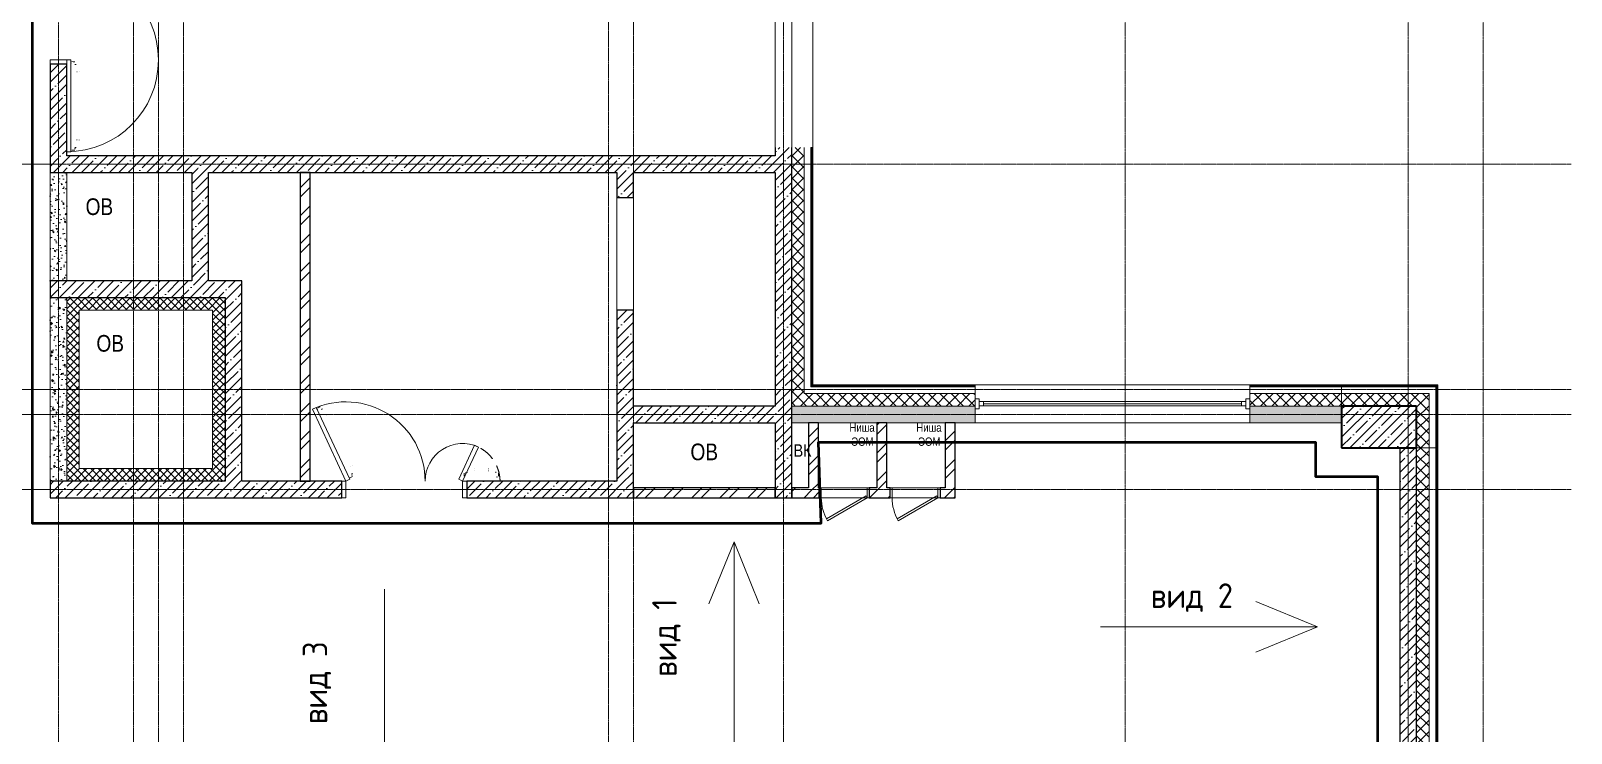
# Model space of a CAD drawing. Header units: millimetres. Extents: x -24360 to 609566, y -391049 to 148426.
# Drawn here: x 205097 to 223584, y 8531 to 16953 of the extents above; entities that cross this region are included whole.
import ezdxf

# ---------------------------------------------------------------- set-up
doc = ezdxf.new("R2010")
doc.units = ezdxf.units.MM
for name, pattern in [('CENTER2', [28.575, 19.05, -3.175, 3.175, -3.175]), ('DASHED', [19.05, 12.7, -6.35]), ('HIDDEN2', [4.7625, 3.175, -1.5875])]:
    doc.linetypes.add(name, pattern=pattern)
for name, color, linetype, lineweight in [('A-Wall-Open', 8, 'Continuous', 0), ('A-Wall_Материал_Газоблок_Контур', 250, 'Continuous', 0), ('АР_Двери_внутренние', 5, 'Continuous', 9), ('АР_Двери_внутренние_антипаника', 7, 'Continuous', 0), ('АР_Колонны', 70, 'Continuous', 30), ('АР_Окна', 4, 'Continuous', 5), ('АР_Стены ЖБ', 7, 'Continuous', 30), ('АР_Стены кирпич', 32, 'Continuous', 25), ('АР_Стены ПЕНОблок', 52, 'Continuous', 20), ('АР_Тонкая', 254, 'Continuous', 5), ('АР_Утеплитель', 31, 'Continuous', 0), ('АР_Штриховка', 8, 'Continuous', 0), ('ВК_Шахты', 5, 'Continuous', 9), ('Двери кабины', 252, 'Continuous', 0), ('ОВ_Шахты', 1, 'Continuous', 5), ('Основные линии', 7, 'Continuous', 30), ('Размеры', 7, 'Continuous', 15), ('ЭОМ_отверстия', 5, 'Continuous', 5)]:
    doc.layers.add(name, color=color, linetype=linetype, lineweight=lineweight)
doc.layers.add('АР_Оси_РД_100', color=7, linetype='Continuous', lineweight=0, true_color=0x525252)
doc.layers.add('РД_Витраж_проем', color=80, linetype='Continuous', lineweight=0, plot=False)
doc.layers.add('РД_Проем', color=230, linetype='Continuous', lineweight=0, plot=False)
doc.styles.add('style1', font='ARIALN.TTF')
doc.styles.add('СПДС', font='isocpeur.ttf', dxfattribs={"width": 0.9})
pattern_1 = [(45, (194029.4, -14045.81), (-112.2532, 112.2532), []), (45, (194141.65, -14045.81), (-112.2532, 112.2532), [198.4375, -39.6875, 0, -39.6875])]
pattern_2 = [(45, (194029.4, -14045.81), (-67.35192, 67.35192), []), (135, (194029.4, -14045.81), (-67.35192, -67.35192), [])]
pattern_3 = [(45, (194029.4, -14045.81), (-112.2532, 112.2532), []), (45, (194141.65, -14045.81), (-112.2532, 112.2532), [198.4375, -39.6875, 0, -39.6875])]
pattern_4 = [(45, (194029.4, -14045.81), (-112.2532, 112.2532), []), (45, (194141.65, -14045.81), (-112.2532, 112.2532), [198.4375, -39.6875, 0, -39.6875])]
pattern_5 = [(45, (194029.4, -14045.8), (-168.3798, 168.3798), []), (45, (194141.65, -14045.8), (-168.3798, 168.3798), [])]

msp = doc.modelspace()

# ---------------------------------------------------------------- hatches: boundary and pattern name
at = {"layer": 'АР_Штриховка', "linetype": 'Continuous', "lineweight": 5, "true_color": 0x000000}
h = msp.add_hatch(dxfattribs=at)
h.set_pattern_fill('ANSI35', color=18, scale=25, style=0)
h.set_pattern_definition(pattern_3)
h.paths.add_polyline_path([(205329.4, 15254.189), (205529.4, 15454.189), (205529.4, 16554.189), (205329.4, 16554.189)], flags=0)
h.paths.add_polyline_path([(205329.4, 18354.189), (205529.4, 18354.189), (205529.4, 19454.189), (205329.4, 19654.189)], flags=0)
at = {"layer": 'АР_Штриховка', "linetype": 'Continuous', "lineweight": 0, "true_color": 0x000000}
h = msp.add_hatch(dxfattribs=at)
h.set_pattern_fill('ANSI37', color=18, scale=30, angle=-360, style=0)
h.set_pattern_definition(pattern_2)
h.paths.add_polyline_path([(214379.4, 19654.189), (214229.4, 19654.189), (214229.4, 19354.189), (214379.4, 19354.189)], flags=0)
h.paths.add_polyline_path([(214379.4, 15554.189), (214229.4, 15554.189), (214229.4, 12454.189), (214379.4, 12604.189)], flags=0)
h = msp.add_hatch(dxfattribs=at)
h.set_pattern_fill('_U', color=18, angle=-360, style=0, pattern_type=0)
h.set_pattern_definition([(7e-12, (194029.3997, -14045.8112), (4e-17, 1), [])])
h.paths.add_polyline_path([(214484.4, 19654.189), (214459.4, 19654.189), (214459.4, 19354.189), (214484.4, 19354.189)], flags=0)
h.paths.add_polyline_path([(214484.4, 15554.189), (214459.4, 15554.189), (214459.4, 12684.189), (214484.4, 12709.189)], flags=0)
at = {"layer": 'АР_Штриховка', "linetype": 'Continuous', "lineweight": 5, "true_color": 0x000000}
h = msp.add_hatch(dxfattribs=at)
h.set_pattern_fill('ANSI35', color=18, scale=25, angle=-360, style=0)
h.set_pattern_definition([(45, (194029.4, -14045.81), (-112.2532, 112.2532), []), (45, (194141.65, -14045.81), (-112.2532, 112.2532), [198.4375, -39.6875, 0, -39.6875])])
h.paths.add_polyline_path([(214229.4, 15554.189), (214029.4, 15554.189), (214029.4, 15454.189), (214079.4, 15320.855), (214229.4, 15254.189)], flags=0)
h.paths.add_polyline_path([(214229.4, 15254.189), (214079.4, 15320.855), (214029.4, 15254.189), (214029.4, 12454.189), (214079.4, 12320.855), (214229.4, 12254.189)], flags=0)
h.paths.add_polyline_path([(214229.4, 12254.189), (214079.4, 12320.855), (214029.4, 12254.189), (214029.4, 11354.189), (214229.4, 11354.189)], flags=0)
h = msp.add_hatch(dxfattribs=at)
h.set_pattern_fill('ANSI35', color=18, scale=25, style=0)
h.set_pattern_definition(pattern_4)
h.paths.add_polyline_path([(205529.4, 15454.189), (205329.4, 15254.189), (207029.4, 15254.189), (207096.066, 15304.189), (207029.4, 15454.189)], flags=0)
h.paths.add_polyline_path([(207029.4, 15454.189), (207096.066, 15304.189), (207229.4, 15254.189), (212129.4, 15254.189), (212262.733, 15304.189), (212329.4, 15454.189)], flags=0)
h.paths.add_polyline_path([(212329.4, 15454.189), (212262.733, 15304.189), (212329.4, 15254.189), (214029.4, 15254.189), (214079.4, 15320.855), (214029.4, 15454.189)], flags=0)
at = {"layer": 'АР_Штриховка', "linetype": 'Continuous', "lineweight": 0, "true_color": 0x000000}
h = msp.add_hatch(dxfattribs=at)
h.set_pattern_fill('AR-CONC', color=18, angle=45, style=0)
h.set_pattern_definition([(95, (194029.4, -14045.81), (140.09465, 117.5534), [19.05, -209.55]), (40, (194029.4, -14045.81), (-160.0185, 110.1767), [15.24, -167.6406]), (145.45144, (194041.07, -14036.02), (-19.9238, 227.7301), [16.19, -178.0902]), (91.1842, (193993.48, -14009.9), (221.4102, 161.9534), [28.575, -314.325]), (141.6356, (194011.93, -13996.4), (-7.0866, 342.8268), [24.285, -267.1356]), (36.1842, (193993.48, -14009.9), (-7.0866, 342.8268), [22.86, -251.4597]), (66, (194020.42, -14000.91), (179.52, 34.89515), [19.05, -209.55]), (11, (194020.42, -14000.91), (-86.5399, 173.9412), [15.24, -167.64]), (116.45145, (194035.38, -13998), (92.9801, 208.8363), [16.19, -178.0899]), (82.5, (194029.4, -14045.81), (-57.60547, 61.97341), [0, -165.608, 0, -170.18, 0, -168.275]), (52.5, (194029.4, -14045.81), (-23.58973, 118.087), [0, -97.028, 0, -161.798, 0, -64.135]), (12.5, (193989.35, -14085.86), (99.92786, 91.8262), [0, -63.5, 0, -198.12, 0, -262.89]), (2.5, (193971.39, -14103.82), (86.7639, 122.7224), [0, -82.55, 0, -131.572, 0, -186.69])])
h.paths.add_polyline_path([(205329.4, 13954.189), (205529.4, 13954.189), (205529.4, 15254.189), (205329.4, 15254.189)], flags=0)
at = {"layer": 'АР_Штриховка', "linetype": 'Continuous', "lineweight": 5, "true_color": 0x000000}
h = msp.add_hatch(dxfattribs=at)
h.set_pattern_fill('ANSI35', color=18, scale=25, angle=-360, style=0)
h.set_pattern_definition(pattern_1)
h.paths.add_polyline_path([(207229.4, 15254.189), (207096.066, 15304.189), (207029.4, 15254.189), (207029.4, 13954.189), (207096.066, 13904.189), (207229.4, 13954.189)], flags=0)
at = {"layer": 'АР_Штриховка', "linetype": 'Continuous', "lineweight": 0, "true_color": 0x000000}
h = msp.add_hatch(dxfattribs=at)
h.set_pattern_fill('ANSI32', color=18, scale=25, angle=-360, style=0)
h.set_pattern_definition(pattern_5)
h.paths.add_polyline_path([(208449.4, 15254.189), (208329.4, 15254.189), (208329.4, 11554.189), (208449.4, 11554.189)], flags=0)
at = {"layer": 'АР_Штриховка', "linetype": 'Continuous', "lineweight": 5, "true_color": 0x000000}
h = msp.add_hatch(dxfattribs=at)
h.set_pattern_fill('ANSI35', color=18, scale=25, style=0)
h.set_pattern_definition(pattern_3)
h.paths.add_polyline_path([(212129.4, 11554.189), (212329.4, 11354.189), (212329.4, 12254.189), (212279.4, 12320.855), (212129.4, 12254.189)], flags=0)
h.paths.add_polyline_path([(212129.4, 12254.189), (212279.4, 12320.855), (212329.4, 12454.189), (212329.4, 13604.189), (212129.4, 13604.189)], flags=0)
h.paths.add_polyline_path([(212129.4, 14954.189), (212329.4, 14954.189), (212329.4, 15254.189), (212262.733, 15304.189), (212129.4, 15254.189)], flags=0)
h = msp.add_hatch(dxfattribs=at)
h.set_pattern_fill('ANSI35', color=18, scale=25, angle=-360, style=0)
h.set_pattern_definition([(45, (194029.4, -14045.81), (-112.2532, 112.2532), []), (45, (194141.65, -14045.81), (-112.2532, 112.2532), [198.4375, -39.6875, 0, -39.6875])])
h.paths.add_polyline_path([(205329.4, 13954.189), (205329.4, 13754.189), (207029.4, 13754.189), (207096.066, 13904.189), (207029.4, 13954.189)], flags=0)
h.paths.add_polyline_path([(207229.4, 13954.189), (207096.066, 13904.189), (207029.4, 13754.189), (207429.4, 13754.189), (207629.4, 13954.189)], flags=0)
h = msp.add_hatch(dxfattribs=at)
h.set_pattern_fill('ANSI35', color=18, scale=25, angle=-360, style=0)
h.set_pattern_definition(pattern_1)
h.paths.add_polyline_path([(207629.4, 13954.189), (207429.4, 13754.189), (207429.4, 11554.189), (207496.066, 11504.189), (207629.4, 11554.189)], flags=0)
at = {"layer": 'АР_Штриховка', "linetype": 'Continuous', "lineweight": 0, "true_color": 0x000000}
h = msp.add_hatch(dxfattribs=at)
h.set_pattern_fill('AR-CONC', color=18, angle=45, style=0)
h.set_pattern_definition([(95, (194029.4, -14045.81), (140.09465, 117.5534), [19.05, -209.55]), (40, (194029.4, -14045.81), (-160.0185, 110.1767), [15.24, -167.6406]), (145.45144, (194041.07, -14036.02), (-19.9238, 227.7301), [16.19, -178.0902]), (91.1842, (193993.48, -14009.9), (221.4102, 161.9534), [28.575, -314.325]), (141.6356, (194011.93, -13996.4), (-7.0866, 342.8268), [24.285, -267.1356]), (36.1842, (193993.48, -14009.9), (-7.0866, 342.8268), [22.86, -251.4597]), (66, (194020.42, -14000.91), (179.52, 34.89515), [19.05, -209.55]), (11, (194020.42, -14000.91), (-86.5399, 173.9412), [15.24, -167.64]), (116.45145, (194035.38, -13998), (92.9801, 208.8363), [16.19, -178.0899]), (82.5, (194029.4, -14045.81), (-57.60547, 61.97341), [0, -165.608, 0, -170.18, 0, -168.275]), (52.5, (194029.4, -14045.81), (-23.58973, 118.087), [0, -97.028, 0, -161.798, 0, -64.135]), (12.5, (193989.35, -14085.86), (99.92786, 91.8262), [0, -63.5, 0, -198.12, 0, -262.89]), (2.5, (193971.39, -14103.82), (86.7639, 122.7224), [0, -82.55, 0, -131.572, 0, -186.69])])
h.paths.add_polyline_path([(205329.4, 11554.189), (205529.4, 11554.189), (205529.4, 13754.189), (205329.4, 13754.189)], flags=0)
h = msp.add_hatch(dxfattribs=at)
h.set_pattern_fill('ANSI37', color=18, scale=20, style=0)
h.set_pattern_definition([(45, (194029.4, -14045.81), (-44.90128, 44.90128), []), (135, (194029.4, -14045.81), (-44.90128, -44.90128), [])])
h.paths.add_polyline_path([(205529.4, 11554.189), (205679.4, 11704.189), (205679.4, 13604.189), (205529.4, 13754.189)], flags=0)
h = msp.add_hatch(dxfattribs=at)
h.set_pattern_fill('ANSI37', color=18, scale=20, angle=-359.9999997, style=0)
h.set_pattern_definition([(45, (194029.4, -14045.81), (-44.90128, 44.90128), []), (135, (194029.4, -14045.81), (-44.90128, -44.90128), [])])
h.paths.add_polyline_path([(205529.4, 13754.189), (205679.4, 13604.189), (207279.4, 13604.189), (207429.4, 13754.189)], flags=0)
h = msp.add_hatch(dxfattribs=at)
h.set_pattern_fill('ANSI37', color=18, scale=20, angle=-360, style=0)
h.set_pattern_definition([(45, (194029.4, -14045.81), (-44.90128, 44.90128), []), (135, (194029.4, -14045.81), (-44.90128, -44.90128), [])])
h.paths.add_polyline_path([(207429.4, 13754.189), (207279.4, 13604.189), (207279.4, 11704.189), (207429.4, 11554.189)], flags=0)
h = msp.add_hatch(dxfattribs=at)
h.set_pattern_fill('ANSI37', color=18, scale=30, style=0)
h.set_pattern_definition([(45, (194029.4, -14045.81), (-67.35192, 67.35192), []), (135, (194029.4, -14045.81), (-67.35192, -67.35192), [])])
h.paths.add_polyline_path([(214379.4, 12604.189), (214229.4, 12454.189), (216429.398, 12454.189), (216429.398, 12604.189)], flags=0)
h.paths.add_polyline_path([(219729.398, 12604.189), (219729.398, 12454.189), (220829.4, 12454.189), (220829.4, 12604.189)], flags=0)
h = msp.add_hatch(dxfattribs=at)
h.set_pattern_fill('_U', color=18, style=0, pattern_type=0)
h.set_pattern_definition([(360, (194029.3997, -14045.8112), (2e-13, 1), [])])
h.paths.add_polyline_path([(214484.4, 12709.189), (214459.4, 12684.189), (216429.398, 12684.189), (216429.398, 12709.189)], flags=0)
h.paths.add_polyline_path([(219729.398, 12709.189), (219729.398, 12684.189), (220829.4, 12684.189), (220829.4, 12709.189)], flags=0)
h = msp.add_hatch(dxfattribs=at)
h.set_pattern_fill('_U', color=18, style=0, pattern_type=0)
h.set_pattern_definition([(0, (194029.3997, -14045.8112), (0, 1), [])])
h.paths.add_polyline_path([(220829.4, 12709.189), (220829.4, 12684.189), (221959.4, 12684.189), (221984.4, 12709.189)], flags=0)
h = msp.add_hatch(dxfattribs=at)
h.set_pattern_fill('ANSI37', color=18, scale=30, style=0)
h.set_pattern_definition([(45, (194029.4, -14045.81), (-67.35192, 67.35192), []), (135, (194029.4, -14045.81), (-67.35192, -67.35192), [])])
h.paths.add_polyline_path([(220829.4, 12604.189), (220829.4, 12454.189), (221729.4, 12454.189), (221879.4, 12604.189)], flags=0)
h = msp.add_hatch(dxfattribs=at)
h.set_pattern_fill('ANSI37', color=18, scale=30, angle=-360, style=0)
h.set_pattern_definition(pattern_2)
h.paths.add_polyline_path([(221879.4, 12604.189), (221729.4, 12454.189), (221729.4, 11954.189), (221879.4, 11954.189)], flags=0)
h = msp.add_hatch(dxfattribs=at)
h.set_pattern_fill('_U', color=18, angle=-360, style=0, pattern_type=0)
h.set_pattern_definition([(360, (194029.3997, -14045.8112), (4e-17, 1), [])])
h.paths.add_polyline_path([(221984.4, 12709.189), (221959.4, 12684.189), (221959.4, 11954.189), (221984.4, 11954.189)], flags=0)
at = {"layer": 'АР_Штриховка', "linetype": 'Continuous', "lineweight": 5, "true_color": 0x000000}
h = msp.add_hatch(dxfattribs=at)
h.set_pattern_fill('ANSI35', color=18, scale=25, style=0)
h.set_pattern_definition(pattern_4)
h.paths.add_polyline_path([(212329.4, 12454.189), (212279.4, 12320.855), (212329.4, 12254.189), (214029.4, 12254.189), (214079.4, 12320.855), (214029.4, 12454.189)], flags=0)
at = {"layer": 'АР_Штриховка', "linetype": 'Continuous', "lineweight": 0, "true_color": 0x000000}
h = msp.add_hatch(dxfattribs=at)
h.set_pattern_fill('AR-CONC', color=18, style=0)
h.set_pattern_definition([(50, (194029.4, -14045.81), (182.18467, -15.9391), [19.05, -209.55]), (355, (194029.4, -14045.81), (-35.2434, 191.0568), [15.24, -167.6406]), (100.45144, (194044.58, -14047.14), (146.94125, 175.11775), [16.19, -178.0902]), (46.1842, (194029.4, -13995), (271.079, -42.0423), [28.575, -314.325]), (96.63556, (194052, -13998.51), (237.4041, 247.4261), [24.285, -267.1356]), (351.18415, (194029.4, -13995), (237.4041, 247.4261), [22.86, -251.4597]), (21, (194054.8, -14007.71), (151.6144, -102.2652), [19.05, -209.55]), (326, (194054.8, -14007.71), (61.802, 184.188), [15.24, -167.64]), (71.45144, (194067.43, -14016.23), (213.4164, 81.9228), [16.19, -178.0899]), (37.5, (194029.4, -14045.81), (3.0886, 84.55504), [0, -165.608, 0, -170.18, 0, -168.275]), (7.5, (194029.4, -14045.81), (66.81966, 100.18057), [0, -97.028, 0, -161.798, 0, -64.135]), (327.5, (193972.76, -14045.81), (135.5906, -5.72874), [0, -63.5, 0, -198.12, 0, -262.89]), (317.5, (193947.36, -14045.81), (148.1292, 25.4265), [0, -82.55, 0, -131.572, 0, -186.69])])
h.paths.add_polyline_path([(214229.4, 12454.189), (214229.4, 12254.189), (216429.398, 12254.189), (216429.398, 12454.189)], flags=0)
h.paths.add_polyline_path([(219729.398, 12454.189), (219729.398, 12254.189), (220829.4, 12254.189), (220829.4, 12454.189)], flags=0)
at = {"layer": 'АР_Штриховка', "linetype": 'Continuous', "lineweight": 5, "true_color": 0x000000}
h = msp.add_hatch(dxfattribs=at)
h.set_pattern_fill('ANSI35', color=18, scale=25, style=0)
h.set_pattern_definition(pattern_3)
h.paths.add_polyline_path([(221729.4, 11954.189), (221729.4, 12454.189), (220829.4, 12454.189), (220829.4, 11954.189)], flags=0)
at = {"layer": 'АР_Штриховка', "linetype": 'Continuous', "lineweight": 0, "true_color": 0x000000}
h = msp.add_hatch(dxfattribs=at)
h.set_pattern_fill('ANSI32', color=18, scale=25, angle=-360, style=0)
h.set_pattern_definition(pattern_5)
h.paths.add_polyline_path([(214549.4, 12253.383), (214429.4, 12253.383), (214429.4, 11474.189), (214469.4, 11444.189), (214549.4, 11474.189)], flags=0)
h = msp.add_hatch(dxfattribs=at)
h.set_pattern_fill('ANSI32', color=18, scale=25, angle=-360, style=0)
h.set_pattern_definition(pattern_5)
h.paths.add_polyline_path([(215369.4, 12253.383), (215249.4, 12253.383), (215249.4, 11474.189), (215289.4, 11444.189), (215369.4, 11474.189)], flags=0)
h = msp.add_hatch(dxfattribs=at)
h.set_pattern_fill('ANSI32', color=18, scale=25, angle=-360, style=0)
h.set_pattern_definition(pattern_5)
h.paths.add_polyline_path([(216189.4, 12253.383), (216069.4, 12253.383), (216069.4, 11474.189), (216189.4, 11354.189)], flags=0)
h = msp.add_hatch(dxfattribs=at)
h.set_pattern_fill('ANSI35', color=18, scale=25, angle=-360, style=0)
h.set_pattern_definition(pattern_1)
h.paths.add_polyline_path([(221729.4, 11954.189), (221529.4, 11954.189), (221529.4, 7654.189), (221729.4, 7654.189)], flags=0)
h = msp.add_hatch(dxfattribs=at)
h.set_pattern_fill('ANSI37', color=18, scale=30, angle=-360, style=0)
h.set_pattern_definition(pattern_2)
h.paths.add_polyline_path([(221879.4, 11954.189), (221729.4, 11954.189), (221729.4, 7654.189), (221879.4, 7654.189)], flags=0)
h = msp.add_hatch(dxfattribs=at)
h.set_pattern_fill('_U', color=18, angle=-360, style=0, pattern_type=0)
h.set_pattern_definition([(360, (194029.3997, -14045.8112), (4e-17, 1), [])])
h.paths.add_polyline_path([(221984.4, 11954.189), (221959.4, 11954.189), (221959.4, 7654.189), (221984.4, 7654.189)], flags=0)
h = msp.add_hatch(dxfattribs=at)
h.set_pattern_fill('ANSI37', color=18, scale=20, style=0)
h.set_pattern_definition([(45, (194029.4, -14045.81), (-44.90128, 44.90128), []), (135, (194029.4, -14045.81), (-44.90128, -44.90128), [])])
h.paths.add_polyline_path([(207429.4, 11554.189), (207279.4, 11704.189), (205679.4, 11704.189), (205529.4, 11554.189)], flags=0)
at = {"layer": 'АР_Штриховка', "linetype": 'Continuous', "lineweight": 5, "true_color": 0x000000}
h = msp.add_hatch(dxfattribs=at)
h.set_pattern_fill('ANSI35', color=18, scale=25, style=0)
h.set_pattern_definition([(45, (194029.4, -14045.81), (-112.2532, 112.2532), []), (45, (194141.65, -14045.81), (-112.2532, 112.2532), [198.4375, -39.6875, 0, -39.6875])])
h.paths.add_polyline_path([(212329.4, 11354.189), (212129.4, 11554.189), (210329.4, 11554.189), (210329.4, 11354.189)], flags=0)
h.paths.add_polyline_path([(208829.4, 11354.189), (208829.4, 11554.189), (207629.4, 11554.189), (207496.066, 11504.189), (207429.4, 11354.189)], flags=0)
h.paths.add_polyline_path([(207429.4, 11354.189), (207496.066, 11504.189), (207429.4, 11554.189), (205329.4, 11554.189), (205329.4, 11354.189)], flags=0)
at = {"layer": 'АР_Штриховка', "linetype": 'Continuous', "lineweight": 0, "true_color": 0x000000}
h = msp.add_hatch(dxfattribs=at)
h.set_pattern_fill('ANSI32', color=18, scale=25, angle=360, style=0)
h.set_pattern_definition(pattern_5)
h.paths.add_polyline_path([(214029.4, 11354.189), (214029.4, 11474.189), (212329.4, 11474.189), (212329.4, 11354.189)], flags=0)
h = msp.add_hatch(dxfattribs=at)
h.set_pattern_fill('ANSI32', color=18, scale=25, style=0)
h.set_pattern_definition([(45, (194029.4, -14045.8), (-168.3798, 168.3798), []), (45, (194141.65, -14045.8), (-168.3798, 168.3798), [])])
h.paths.add_polyline_path([(214229.4, 11474.189), (214229.4, 11354.189), (214429.4, 11354.189), (214469.4, 11444.189), (214429.4, 11474.189)], flags=0)
h.paths.add_polyline_path([(214549.4, 11474.189), (214469.4, 11444.189), (214429.4, 11354.189), (214559.4, 11354.189), (214559.4, 11474.189)], flags=0)
h.paths.add_polyline_path([(215159.4, 11474.189), (215159.4, 11354.189), (215249.4, 11354.189), (215289.4, 11444.189), (215249.4, 11474.189)], flags=0)
h.paths.add_polyline_path([(215369.4, 11474.189), (215289.4, 11444.189), (215249.4, 11354.189), (215409.4, 11354.189), (215409.4, 11474.189)], flags=0)
h.paths.add_polyline_path([(216009.4, 11474.189), (216009.4, 11354.189), (216189.4, 11354.189), (216069.4, 11474.189)], flags=0)

# ---------------------------------------------------------------- linework, layer by layer
at = {"color": 1, "lineweight": 50}
msp.add_lwpolyline([(206042.4, -275.811), (202078.4, -275.811), (202078.4, 9068.189), (202078.4, 9068.189), (194369.596, 9075.338), (194369.596, 12354.189), (202136.4, 12354.189), (202136.4, 24447.189), (205929.4, 24447.189), (205935.661, 19894.309), (205113.4, 19894.309), (205113.4, 18084.189), (205113.4, 11048.189), (214583.4, 11048.189), (214549.4, 12020.189), (220516.4, 12020.189), (220516.4, 11607.189), (221261.4, 11607.189), (221261.4, 8031.189), (220463.4, 8031.189), (220463.4, 7654.189), (205935.4, 7654.189), (205935.4, -275.811)], dxfattribs=at)
at = {"layer": 'A-Wall-Open', "color": 18, "linetype": 'Continuous', "lineweight": 0, "true_color": 0x000000}
for p, q in [((214029.404, 17754.187), (214029.405, 15554.187)), ((214229.404, 17754.187), (214229.405, 15554.187)), ((212129.4, 13604.189), (212129.4, 14954.189)), ((212329.4, 13604.189), (212329.4, 14954.189))]:
    msp.add_line(p, q, dxfattribs=at)
at = {"layer": 'A-Wall_Материал_Газоблок_Контур', "color": 18, "linetype": 'Continuous', "lineweight": 0, "true_color": 0x000000}
for p, q in [((219729.398, 12709.189), (216429.398, 12709.189)), ((216429.398, 12254.189), (219729.398, 12254.189))]:
    msp.add_line(p, q, dxfattribs=at)
at = {"layer": 'АР_Двери_внутренние', "color": 18, "linetype": 'Continuous', "lineweight": 9, "true_color": 0x000000}
for points in [[(205329.4, 16604.189), (205329.4, 16554.189), (205529.4, 16554.189), (205529.4, 16604.189)], [(205529.4, 16604.189), (205579.4, 16604.189), (205579.4, 15504.189), (205529.4, 15504.189)], [(208879.4, 11554.189), (208924.715, 11575.32), (208523.228, 12436.312), (208477.912, 12415.181)], [(210469.578, 11962.027), (210424.262, 11983.158), (210234.084, 11575.32), (210279.4, 11554.189)], [(208879.4, 11354.189), (208829.4, 11354.189), (208829.4, 11554.189), (208879.4, 11554.189)], [(210279.4, 11354.189), (210329.4, 11354.189), (210329.4, 11554.189), (210279.4, 11554.189)]]:
    msp.add_lwpolyline(points, close=True, dxfattribs=at)
at = {"layer": 'АР_Двери_внутренние', "color": 18, "linetype": 'Continuous', "lineweight": 9, "true_color": 0x000000, "extrusion": (0, 0, -1)}
for centre, radius, start, end in [((-205529.4, 16604.189), 1100, 90, 270), ((-210279.4, 11554.189), 450, 359.9999994, 114.9999994)]:
    msp.add_arc(centre, radius, start, end, dxfattribs=at)
at = {"layer": 'АР_Двери_внутренние', "color": 18, "linetype": 'Continuous', "lineweight": 9, "true_color": 0x000000}
msp.add_arc((208879.4, 11554.189), 950, 0.0000006, 115.0000006, dxfattribs=at)
at = {"layer": 'АР_Двери_внутренние_антипаника', "color": 18, "linetype": 'Continuous', "true_color": 0x000000}
for centre, radius, start, end in [((205572, 15584.164), 1000, 86.92187, 89.03769), ((205568.702, 17547.584), 1000, 273.30824, 274.12158), ((205652.075, 16460.886), 1, 180, 270), ((205676.541, 16460.886), 1, 270, 0), ((205568.702, 14557.491), 1000, 85.87842, 86.69176), ((205652.075, 15644.189), 1, 90, 180), ((205676.541, 15644.189), 1, 0, 90), ((205572, 16520.911), 1000, 270.96231, 273.07813), ((208943.918, 11516.655), 1000, 111.9283651, 114.0441851), ((208110.95, 13294.63), 1000, 298.3147351, 299.1280751), ((208645.877, 12345.043), 1, 205.0064951, 295.0064951), ((208668.05, 12355.386), 1, 295.0064951, 25.0064951), ((208931.668, 11732.344), 1, 115.0064951, 205.0064951), ((208953.841, 11742.686), 1, 25.0064951, 115.0064951), ((211298.093, 11596.789), 1000, 176.9218858, 179.0377058), ((209334.672, 11593.491), 1000, 3.3082558, 4.1215958), ((210421.37, 11701.33), 1, 0.0000158, 90.0000158), ((210421.37, 11676.864), 1, 270.0000158, 0.0000158), ((210588.481, 11701.33), 1, 90.0000158, 180.0000158), ((210588.481, 11676.864), 1, 180.0000158, 270.0000158), ((211675.179, 11593.491), 1000, 175.8784358, 176.6917758), ((209711.759, 11596.789), 1000, 0.9623258, 3.0781458), ((208488.49, 12493.033), 1000, 295.9688051, 298.0846251), ((209315.481, 10712.27), 1000, 110.8849151, 111.6982551)]:
    msp.add_arc(centre, radius, start, end, dxfattribs=at)
at = {"layer": 'АР_Двери_внутренние_антипаника', "color": 18, "linetype": 'DASHED', "lineweight": 0, "ltscale": 15, "true_color": 0x000000}
msp.add_arc((210264.199, 11544.505), 465.301, 1.1925021, 63.8074968, dxfattribs=at)
at = {"layer": 'АР_Двери_внутренние_антипаника', "color": 18, "linetype": 'Continuous', "true_color": 0x000000}
for p in [(205579.4, 16565.886), (205627.349, 15539.189), (208535.629, 12409.479), (210316.37, 11652.138), (208953.646, 11626.735), (210693.481, 11604.189)]:
    msp.add_point(p, dxfattribs=at)
at = {"layer": 'АР_Колонны', "color": 18, "linetype": 'HIDDEN2', "lineweight": 25, "true_color": 0x000000}
for p, q in [((220829.4, 12454.189), (221729.4, 12454.189)), ((220829.4, 11954.189), (220829.4, 12454.189)), ((221729.4, 12454.189), (221729.4, 11954.189)), ((221729.4, 11954.189), (220829.4, 11954.189))]:
    msp.add_line(p, q, dxfattribs=at)
at = {"layer": 'АР_Колонны', "color": 18, "linetype": 'Continuous', "lineweight": 30, "true_color": 0x000000}
for p, q in [((220829.4, 12454.189), (220829.4, 11954.189)), ((221729.4, 12454.189), (220829.4, 12454.189)), ((221729.4, 11954.189), (221729.4, 12454.189)), ((220829.4, 11954.189), (221729.4, 11954.189))]:
    msp.add_line(p, q, dxfattribs=at)
at = {"layer": 'АР_Окна', "color": 18, "linetype": 'Continuous', "lineweight": 5, "true_color": 0x000000}
for p, q in [((216429.398, 12709.189), (219729.398, 12709.189)), ((216529.398, 12456.689), (216529.398, 12506.689)), ((216529.398, 12481.689), (219629.398, 12481.689)), ((219629.398, 12456.689), (219629.398, 12506.689)), ((216429.398, 12254.189), (219729.398, 12254.189))]:
    msp.add_line(p, q, dxfattribs=at)
for points in [[(216479.398, 12541.689), (216429.398, 12541.689), (216429.398, 12421.689), (216479.398, 12421.689)], [(216479.398, 12456.689), (216479.398, 12506.689), (219679.398, 12506.689), (219679.398, 12456.689)], [(219679.398, 12541.689), (219729.398, 12541.689), (219729.398, 12421.689), (219679.398, 12421.689)]]:
    msp.add_lwpolyline(points, close=True, dxfattribs=at)
at = {"layer": 'АР_Оси_РД_100', "linetype": 'CENTER2'}
for p, q in [((214129.4, -4259.177), (214129.4, 29954.189)), ((218229.4, -4259.177), (218229.4, 28854.189)), ((221629.4, -4259.177), (221629.4, 28854.189)), ((223584.4, 15354.189), (188074.442, 15354.189))]:
    msp.add_line(p, q, dxfattribs=at)
for points in [[(206029.52, -4259.177), (206329.4, -3859.177), (206329.4, 29754.189)], [(206629.4, -4259.177), (206629.4, 29624.189)], [(207229.4, -4259.177), (206929.4, -3859.177), (206929.4, 29604.307)], [(205429.4, 28854.189), (205429.4, -4259.177)], [(212029.4, 28954.189), (212029.4, -4298.268)], [(212329.4, -4300.487), (212329.4, 28954.189)], [(222529.4, -4259.177), (222529.4, 28854.189)], [(223584.4, 12654.189), (188574.442, 12654.189), (188074.442, 12804.189)], [(223584.4, 12354.189), (188574.442, 12354.189), (188074.442, 12204.189)], [(223584.4, 11454.189), (188074.442, 11454.189)]]:
    msp.add_lwpolyline(points, dxfattribs=at)
at = {"layer": 'АР_Стены ЖБ', "color": 18, "linetype": 'Continuous', "lineweight": 30, "true_color": 0x000000}
for p, q in [((205529.4, 16554.189), (205329.4, 16554.189)), ((205329.4, 16554.189), (205329.4, 15254.189)), ((205529.4, 15454.189), (205529.4, 16554.189)), ((214029.4, 15554.189), (214029.4, 15454.189)), ((214229.4, 15254.189), (214229.4, 15554.189)), ((207029.4, 15454.189), (205529.4, 15454.189)), ((212329.4, 15454.189), (207029.4, 15454.189)), ((214029.4, 15454.189), (212329.4, 15454.189)), ((205329.4, 15254.189), (207029.4, 15254.189)), ((207029.4, 15254.189), (207029.4, 13954.189)), ((207229.4, 15254.189), (212129.4, 15254.189)), ((207229.4, 13954.189), (207229.4, 15254.189)), ((212129.4, 15254.189), (212129.4, 14954.189)), ((212329.4, 15254.189), (214029.4, 15254.189)), ((212329.4, 14954.189), (212329.4, 15254.189)), ((214029.4, 15254.189), (214029.4, 12454.189)), ((214229.4, 12254.189), (214229.4, 15254.189)), ((212129.4, 14954.189), (212329.4, 14954.189)), ((205329.4, 13954.189), (205329.4, 13754.189)), ((207029.4, 13954.189), (205329.4, 13954.189)), ((207629.4, 13954.189), (207229.4, 13954.189)), ((207629.4, 11554.189), (207629.4, 13954.189)), ((205329.4, 13754.189), (207029.4, 13754.189)), ((207029.4, 13754.189), (207429.4, 13754.189)), ((207429.4, 13754.189), (207429.4, 11554.189)), ((212329.4, 13604.189), (212129.4, 13604.189)), ((212129.4, 13604.189), (212129.4, 12254.189)), ((212329.4, 12454.189), (212329.4, 13604.189)), ((214029.4, 12454.189), (212329.4, 12454.189)), ((212129.4, 12254.189), (212129.4, 11554.189)), ((212329.4, 11354.189), (212329.4, 12254.189)), ((212329.4, 12254.189), (214029.4, 12254.189)), ((214029.4, 12254.189), (214029.4, 11354.189)), ((214229.4, 11354.189), (214229.4, 12254.189)), ((221729.4, 11954.189), (221529.4, 11954.189)), ((221529.4, 11954.189), (221529.4, 7654.189)), ((221729.4, 7654.189), (221729.4, 11954.189)), ((207429.4, 11554.189), (205329.4, 11554.189)), ((205329.4, 11554.189), (205329.4, 11354.189)), ((208829.4, 11554.189), (207629.4, 11554.189)), ((208829.4, 11354.189), (208829.4, 11554.189)), ((212129.4, 11554.189), (210329.4, 11554.189)), ((210329.4, 11554.189), (210329.4, 11354.189)), ((205329.4, 11354.189), (207429.4, 11354.189)), ((207429.4, 11354.189), (208829.4, 11354.189)), ((210329.4, 11354.189), (212329.4, 11354.189)), ((214029.4, 11354.189), (214229.4, 11354.189))]:
    msp.add_line(p, q, dxfattribs=at)
at = {"layer": 'АР_Стены ЖБ', "color": 18, "linetype": 'Continuous', "lineweight": 40, "true_color": 0x000000}
for p, q in [((221729.4, 12454.189), (220829.4, 12454.189)), ((220829.4, 12454.189), (220829.4, 11954.189)), ((221729.4, 11954.189), (221729.4, 12454.189)), ((220829.4, 11954.189), (221729.4, 11954.189))]:
    msp.add_line(p, q, dxfattribs=at)
at = {"layer": 'АР_Стены кирпич', "color": 18, "linetype": 'Continuous', "lineweight": 25, "true_color": 0x000000}
for p, q in [((208449.4, 15254.189), (208329.4, 15254.189)), ((208329.4, 15254.189), (208329.4, 11554.189)), ((208449.4, 11554.189), (208449.4, 15254.189)), ((214549.4, 12253.383), (214429.4, 12253.383)), ((214429.4, 12253.383), (214429.4, 11474.189)), ((214549.4, 11474.189), (214549.4, 12253.383)), ((215369.4, 12253.383), (215249.4, 12253.383)), ((215249.4, 12253.383), (215249.4, 11474.189)), ((215369.4, 11474.189), (215369.4, 12253.383)), ((216189.4, 12253.383), (216069.4, 12253.383)), ((216069.4, 12253.383), (216069.4, 11474.189)), ((216189.4, 11354.189), (216189.4, 12253.383)), ((208329.4, 11554.189), (208449.4, 11554.189)), ((214029.4, 11474.189), (212329.4, 11474.189)), ((212329.4, 11474.189), (212329.4, 11354.189)), ((214029.4, 11354.189), (214029.4, 11474.189)), ((214229.4, 11474.189), (214229.4, 11354.189)), ((214429.4, 11474.189), (214229.4, 11474.189)), ((214559.4, 11474.189), (214549.4, 11474.189)), ((214559.4, 11354.189), (214559.4, 11474.189)), ((215159.4, 11474.189), (215159.4, 11354.189)), ((215249.4, 11474.189), (215159.4, 11474.189)), ((215409.4, 11474.189), (215369.4, 11474.189)), ((215409.4, 11354.189), (215409.4, 11474.189)), ((216009.4, 11474.189), (216009.4, 11354.189)), ((216069.4, 11474.189), (216009.4, 11474.189)), ((212329.4, 11354.189), (214029.4, 11354.189)), ((214229.4, 11354.189), (214429.4, 11354.189)), ((214429.4, 11354.189), (214559.4, 11354.189)), ((215159.4, 11354.189), (215249.4, 11354.189)), ((215249.4, 11354.189), (215409.4, 11354.189)), ((216009.4, 11354.189), (216189.4, 11354.189))]:
    msp.add_line(p, q, dxfattribs=at)
at = {"layer": 'АР_Стены кирпич', "color": 18, "linetype": 'Continuous', "lineweight": 0, "true_color": 0x000000}
for p, q in [((215159.4, 11474.189), (214559.4, 11474.189)), ((216009.4, 11474.189), (215409.4, 11474.189)), ((214559.4, 11354.189), (215159.4, 11354.189)), ((215409.4, 11354.189), (216009.4, 11354.189))]:
    msp.add_line(p, q, dxfattribs=at)
at = {"layer": 'АР_Стены ПЕНОблок', "color": 18, "linetype": 'Continuous', "lineweight": 20, "true_color": 0x000000}
for p, q in [((205529.4, 15254.189), (205329.4, 15254.189)), ((205329.4, 15254.189), (205329.4, 13954.189)), ((205529.4, 13954.189), (205529.4, 15254.189)), ((205329.4, 13954.189), (205529.4, 13954.189)), ((205529.4, 13754.189), (205329.4, 13754.189)), ((205329.4, 13754.189), (205329.4, 11554.189)), ((205529.4, 11554.189), (205529.4, 13754.189)), ((214229.4, 12454.189), (214229.4, 12254.189)), ((216429.398, 12454.189), (214229.4, 12454.189)), ((216429.398, 12254.189), (216429.398, 12454.189)), ((219729.398, 12454.189), (219729.398, 12254.189)), ((220829.4, 12454.189), (219729.398, 12454.189)), ((220829.4, 12254.189), (220829.4, 12454.189)), ((214229.4, 12254.189), (216429.398, 12254.189)), ((219729.398, 12254.189), (220829.4, 12254.189)), ((205329.4, 11554.189), (205529.4, 11554.189))]:
    msp.add_line(p, q, dxfattribs=at)
at = {"layer": 'АР_Тонкая', "color": 18, "linetype": 'Continuous', "lineweight": 5, "true_color": 0x000000}
for p, q in [((214379.4, 15554.189), (214379.4, 12604.189)), ((214459.4, 12684.189), (214459.4, 15554.189)), ((214459.4, 15554.189), (214459.4, 12684.189)), ((214484.4, 12709.189), (214484.4, 15554.189)), ((214379.4, 12604.189), (216429.398, 12604.189)), ((216429.398, 12684.189), (214459.4, 12684.189)), ((214459.4, 12684.189), (216429.398, 12684.189)), ((216429.398, 12709.189), (214484.4, 12709.189)), ((216429.398, 12684.189), (216429.398, 12709.189)), ((216429.398, 12604.189), (216429.398, 12684.189)), ((219729.398, 12709.189), (219729.398, 12684.189)), ((220829.4, 12709.189), (219729.398, 12709.189)), ((219729.398, 12684.189), (219729.398, 12604.189)), ((220829.4, 12684.189), (219729.398, 12684.189)), ((219729.398, 12684.189), (220829.4, 12684.189)), ((219729.398, 12604.189), (220829.4, 12604.189)), ((220829.4, 12684.189), (220829.4, 12709.189)), ((220829.4, 12709.189), (220829.4, 12684.189)), ((221984.4, 12709.189), (220829.4, 12709.189)), ((220829.4, 12604.189), (220829.4, 12684.189)), ((220829.4, 12684.189), (220829.4, 12604.189)), ((221959.4, 12684.189), (220829.4, 12684.189)), ((220829.4, 12684.189), (221959.4, 12684.189)), ((220829.4, 12604.189), (221879.4, 12604.189)), ((221879.4, 12604.189), (221879.4, 11954.189)), ((221959.4, 11954.189), (221959.4, 12684.189)), ((221959.4, 12684.189), (221959.4, 11954.189)), ((221984.4, 11954.189), (221984.4, 12709.189)), ((221959.4, 11954.189), (221879.4, 11954.189)), ((221879.4, 11954.189), (221879.4, 7654.189)), ((221879.4, 11954.189), (221959.4, 11954.189)), ((221959.4, 7654.189), (221959.4, 11954.189)), ((221984.4, 11954.189), (221959.4, 11954.189)), ((221959.4, 11954.189), (221959.4, 7654.189)), ((221959.4, 11954.189), (221984.4, 11954.189)), ((221984.4, 7654.189), (221984.4, 11954.189))]:
    msp.add_line(p, q, dxfattribs=at)
at = {"layer": 'АР_Утеплитель', "color": 18, "linetype": 'Continuous', "lineweight": 0, "true_color": 0x000000}
for p, q in [((214229.4, 15554.189), (214229.4, 12454.189)), ((214379.4, 12604.189), (214379.4, 15554.189)), ((205529.4, 13754.189), (205529.4, 11554.189)), ((207429.4, 13754.189), (205529.4, 13754.189)), ((207429.4, 11554.189), (207429.4, 13754.189)), ((205679.4, 11704.189), (205679.4, 13604.189)), ((205679.4, 13604.189), (207279.4, 13604.189)), ((207279.4, 13604.189), (207279.4, 11704.189)), ((216429.398, 12604.189), (214379.4, 12604.189)), ((216429.398, 12454.189), (216429.398, 12604.189)), ((219729.398, 12604.189), (219729.398, 12454.189)), ((220829.4, 12604.189), (219729.398, 12604.189)), ((220829.4, 12454.189), (220829.4, 12604.189)), ((220829.4, 12604.189), (220829.4, 12454.189)), ((221879.4, 12604.189), (220829.4, 12604.189)), ((221879.4, 11954.189), (221879.4, 12604.189)), ((214229.4, 12454.189), (216429.398, 12454.189)), ((219729.398, 12454.189), (220829.4, 12454.189)), ((220829.4, 12454.189), (221729.4, 12454.189)), ((221729.4, 12454.189), (221729.4, 11954.189)), ((221879.4, 11954.189), (221729.4, 11954.189)), ((221729.4, 11954.189), (221729.4, 7654.189)), ((221729.4, 11954.189), (221879.4, 11954.189)), ((221879.4, 7654.189), (221879.4, 11954.189)), ((207279.4, 11704.189), (205679.4, 11704.189)), ((205529.4, 11554.189), (207429.4, 11554.189))]:
    msp.add_line(p, q, dxfattribs=at)
at = {"layer": 'Двери кабины', "color": 18, "linetype": 'Continuous', "lineweight": 0, "true_color": 0x000000}
for points in [[(214584.4, 11474.189), (214559.4, 11474.189), (214559.4, 11354.189), (214584.4, 11354.189)], [(215134.4, 11474.189), (215159.4, 11474.189), (215159.4, 11354.189), (215134.4, 11354.189)], [(215434.4, 11474.189), (215409.4, 11474.189), (215409.4, 11354.189), (215434.4, 11354.189)], [(215984.4, 11474.189), (216009.4, 11474.189), (216009.4, 11354.189), (215984.4, 11354.189)], [(215134.4, 11354.189), (215121.9, 11375.839), (214645.586, 11100.839), (214658.086, 11079.189)], [(215984.4, 11354.189), (215971.9, 11375.839), (215495.586, 11100.839), (215508.086, 11079.189)]]:
    msp.add_lwpolyline(points, close=True, dxfattribs=at)
for centre in [(215134.4, 11354.189), (215984.4, 11354.189)]:
    msp.add_arc(centre, 550, 180, 210, dxfattribs=at)
at = {"layer": 'Размеры'}
for points in [[(213537.255, 10825.449), (213233.98, 10082.276)], [(213537.255, 8221.361), (213537.255, 10825.449)], [(213537.255, 10825.449), (213840.53, 10082.276)], [(209342.508, 10258.277), (209342.508, 7654.189)], [(220541.404, 9805.032), (219798.231, 10108.307)], [(217937.316, 9805.032), (220541.404, 9805.032)], [(220541.404, 9805.032), (219798.231, 9501.757)]]:
    msp.add_lwpolyline(points, dxfattribs=at)
at = {"layer": 'РД_Витраж_проем', "color": 18, "linetype": 'Continuous', "lineweight": 0, "true_color": 0x000000}
for p, q in [((214229.4, 19354.189), (214229.4, 15554.189)), ((214484.4, 19354.189), (214484.4, 15554.189))]:
    msp.add_line(p, q, dxfattribs=at)
at = {"layer": 'РД_Проем', "color": 18, "linetype": 'Continuous', "lineweight": 0, "true_color": 0x000000}
for p, q in [((215159.4, 11474.189), (214559.4, 11474.189)), ((216009.4, 11474.189), (215409.4, 11474.189)), ((215159.4, 11354.189), (214559.4, 11354.189)), ((216009.4, 11354.189), (215409.4, 11354.189))]:
    msp.add_line(p, q, dxfattribs=at)

# ---------------------------------------------------------------- texts
at = {"layer": 'ВК_Шахты', "color": 18, "lineweight": 50, "true_color": 0x000000, "style": 'style1'}
msp.add_text('ВК', height=150, dxfattribs=at).set_placement((214252.651, 11845.286))
at = {"layer": 'ОВ_Шахты', "color": 18, "lineweight": 50, "true_color": 0x000000, "style": 'style1'}
for p in [(205754.759, 14744.51), (205884.746, 13105.927), (213014.046, 11804.121)]:
    msp.add_text('ОВ', height=200, dxfattribs=at).set_placement(p)
at = {"layer": 'Основные линии', "insert": (218538.172, 10327.685), "char_height": 295.2401, "attachment_point": 1, "style": 'СПДС'}
msp.add_mtext_dynamic_manual_height_columns('вид 2', width=1990.98948, gutter_width=991.045, heights=[0], dxfattribs=at)
at = {"layer": 'Основные линии', "char_height": 295.2401, "attachment_point": 1, "rotation": 90, "style": 'СПДС'}
for s, insert in [('вид 1', (212554.45, 9206.362)), ('вид 3', (208359.704, 8639.19))]:
    msp.add_mtext_dynamic_manual_height_columns(s, width=1990.98948, gutter_width=991.045, heights=[0], dxfattribs=dict(at, insert=insert))
at = {"layer": 'ЭОМ_отверстия', "color": 18, "lineweight": 50, "true_color": 0x000000, "style": 'style1'}
for s, p in [('Ниша', (214922.815, 12145.512)), ('Ниша', (214922.815, 12145.512)), ('Ниша', (215725.493, 12145.512)), ('ЭОМ', (214944.302, 11977.072)), ('ЭОМ', (214944.302, 11977.072)), ('ЭОМ', (215746.98, 11977.072))]:
    msp.add_text(s, height=100, dxfattribs=at).set_placement(p)

doc.saveas('drawing.dxf')
